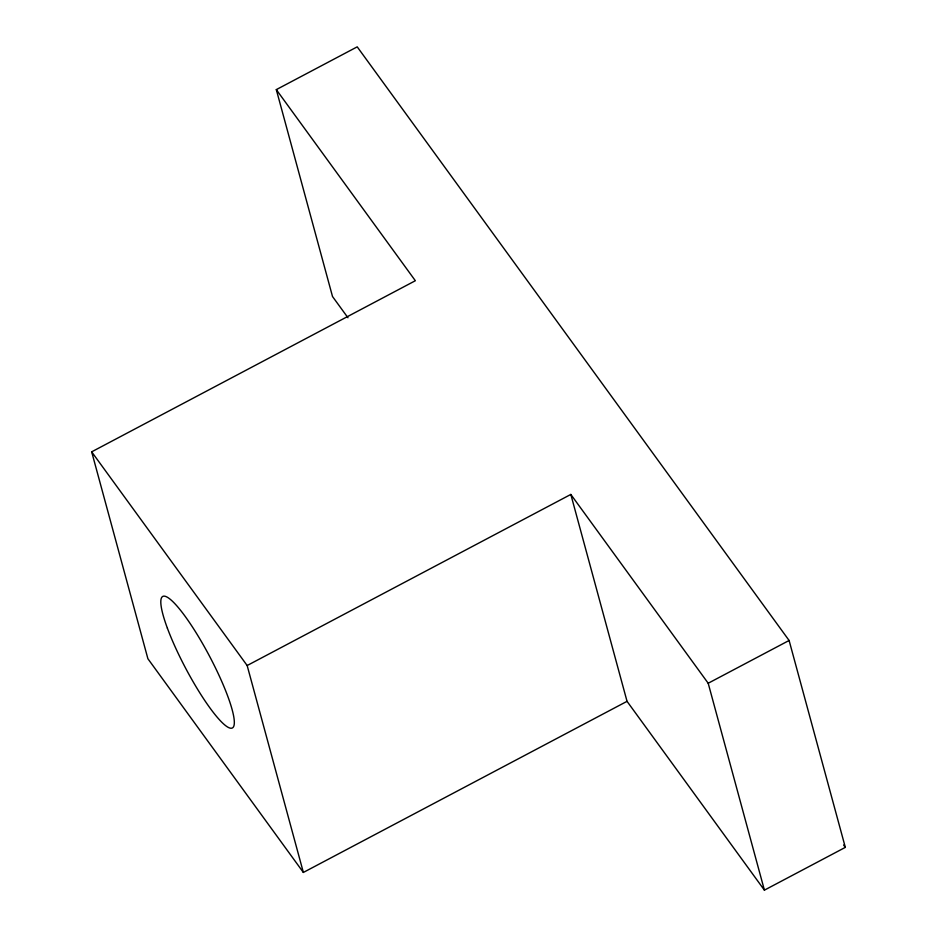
<?xml version="1.0" encoding="UTF-8"?>
<svg xmlns="http://www.w3.org/2000/svg" width="937" height="937" viewBox="0 0 937 937"><rect width="100%" height="100%" fill="white"/><g stroke="black" fill="none" stroke-linecap="round" stroke-linejoin="round"><path stroke-width="1.41" d="M347.967 317.76L332.518 296.525L276.31 89.624L357.22 46.85L789.106 640.475L845.326 847.376L764.405 890.15L627.04 701.333L570.82 494.431L247.157 665.528L303.365 872.441L627.04 701.333M303.365 872.441L147.894 658.734L91.674 451.833L415.349 280.725L276.31 89.624M764.405 890.15L708.196 683.249L789.106 640.475M843.605 845.01L845.326 847.376M570.82 494.431L708.196 683.249M91.674 451.833L247.157 665.528M167.383 628.165A74.433 13.376 62.1 0 0 230.783 728.225A74.433 13.376 62.1 0 0 194.392 630.015A74.433 13.376 62.1 0 0 167.383 628.165"/></g></svg>
